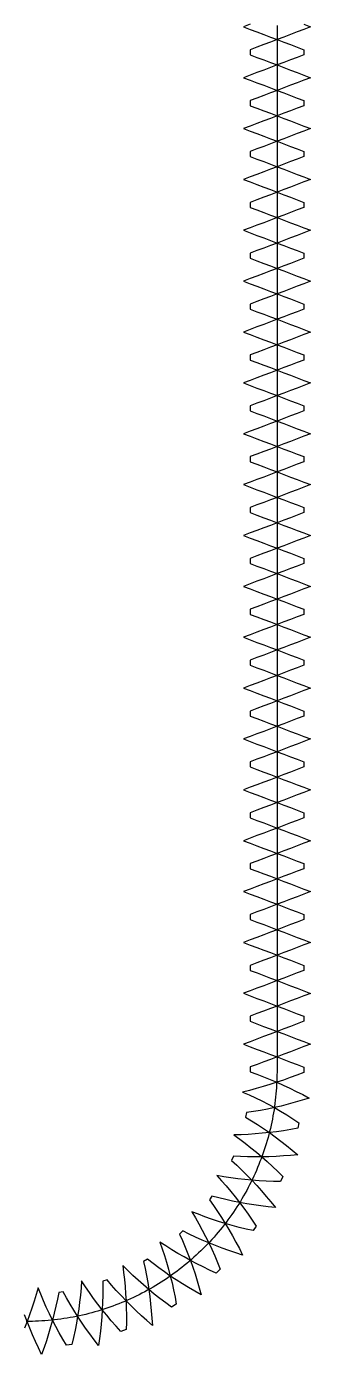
# Model space of a CAD drawing. Header units: metres. Extents: x -142 to 142, y -17 to 142.
# Drawn here: x 0 to 17, y -17 to 62.5 of the extents above; entities that cross this region are included whole.
import ezdxf

# ---------------------------------------------------------------- set-up
doc = ezdxf.new("R2010")
doc.units = ezdxf.units.M
for name, color, linetype in [('contour', 1, 'Continuous'), ('inner', 5, 'Continuous'), ('outer', 3, 'Continuous')]:
    doc.layers.add(name, color=color, linetype=linetype)

msp = doc.modelspace()

# ---------------------------------------------------------------- linework, layer by layer
at = {"layer": 'contour'}
msp.add_lwpolyline([(15, 62.568), (15, 62.379), (15, 62.189), (15, 61.999), (15, 61.809), (15, 61.619), (15, 61.43), (15, 61.24), (15, 61.05), (15, 60.86), (15, 60.671), (15, 60.481), (15, 60.291), (15, 60.101), (15, 59.911), (15, 59.722), (15, 59.532), (15, 59.342), (15, 59.152), (15, 58.963), (15, 58.773), (15, 58.583), (15, 58.393), (15, 58.203), (15, 58.014), (15, 57.824), (15, 57.634), (15, 57.444), (15, 57.255), (15, 57.065), (15, 56.875), (15, 56.685), (15, 56.495), (15, 56.306), (15, 56.116), (15, 55.926), (15, 55.736), (15, 55.546), (15, 55.357), (15, 55.167), (15, 54.977), (15, 54.787), (15, 54.598), (15, 54.408), (15, 54.218), (15, 54.028), (15, 53.838), (15, 53.649), (15, 53.459), (15, 53.269), (15, 53.079), (15, 52.89), (15, 52.7), (15, 52.51), (15, 52.32), (15, 52.13), (15, 51.941), (15, 51.751), (15, 51.561), (15, 51.371), (15, 51.182), (15, 50.992), (15, 50.802), (15, 50.612), (15, 50.422), (15, 50.233), (15, 50.043), (15, 49.853), (15, 49.663), (15, 49.474), (15, 49.284), (15, 49.094), (15, 48.904), (15, 48.714), (15, 48.525), (15, 48.335), (15, 48.145), (15, 47.955), (15, 47.766), (15, 47.576), (15, 47.386), (15, 47.196), (15, 47.006), (15, 46.817), (15, 46.627), (15, 46.437), (15, 46.247), (15, 46.058), (15, 45.868), (15, 45.678), (15, 45.488), (15, 45.298), (15, 45.109), (15, 44.919), (15, 44.729), (15, 44.539), (15, 44.35), (15, 44.16), (15, 43.97), (15, 43.78), (15, 43.59), (15, 43.401), (15, 43.211), (15, 43.021), (15, 42.831), (15, 42.642), (15, 42.452), (15, 42.262), (15, 42.072), (15, 41.882), (15, 41.693), (15, 41.503), (15, 41.313), (15, 41.123), (15, 40.934), (15, 40.744), (15, 40.554), (15, 40.364), (15, 40.174), (15, 39.985), (15, 39.795), (15, 39.605), (15, 39.415), (15, 39.226), (15, 39.036), (15, 38.846), (15, 38.656), (15, 38.466), (15, 38.277), (15, 38.087), (15, 37.897), (15, 37.707), (15, 37.517), (15, 37.328), (15, 37.138), (15, 36.948), (15, 36.758), (15, 36.569), (15, 36.379), (15, 36.189), (15, 35.999), (15, 35.809), (15, 35.62), (15, 35.43), (15, 35.24), (15, 35.05), (15, 34.861), (15, 34.671), (15, 34.481), (15, 34.291), (15, 34.101), (15, 33.912), (15, 33.722), (15, 33.532), (15, 33.342), (15, 33.153), (15, 32.963), (15, 32.773), (15, 32.583), (15, 32.393), (15, 32.204), (15, 32.014), (15, 31.824), (15, 31.634), (15, 31.445), (15, 31.255), (15, 31.065), (15, 30.875), (15, 30.685), (15, 30.496), (15, 30.306), (15, 30.116), (15, 29.926), (15, 29.737), (15, 29.547), (15, 29.357), (15, 29.167), (15, 28.977), (15, 28.788), (15, 28.598), (15, 28.408), (15, 28.218), (15, 28.029), (15, 27.839), (15, 27.649), (15, 27.459), (15, 27.269), (15, 27.08), (15, 26.89), (15, 26.7), (15, 26.51), (15, 26.321), (15, 26.131), (15, 25.941), (15, 25.751), (15, 25.561), (15, 25.372), (15, 25.182), (15, 24.992), (15, 24.802), (15, 24.613), (15, 24.423), (15, 24.233), (15, 24.043), (15, 23.853), (15, 23.664), (15, 23.474), (15, 23.284), (15, 23.094), (15, 22.905), (15, 22.715), (15, 22.525), (15, 22.335), (15, 22.145), (15, 21.956), (15, 21.766), (15, 21.576), (15, 21.386), (15, 21.197), (15, 21.007), (15, 20.817), (15, 20.627), (15, 20.437), (15, 20.248), (15, 20.058), (15, 19.868), (15, 19.678), (15, 19.489), (15, 19.299), (15, 19.109), (15, 18.919), (15, 18.729), (15, 18.54), (15, 18.35), (15, 18.16), (15, 17.97), (15, 17.78), (15, 17.591), (15, 17.401), (15, 17.211), (15, 17.021), (15, 16.832), (15, 16.642), (15, 16.452), (15, 16.262), (15, 16.072), (15, 15.883), (15, 15.693), (15, 15.503), (15, 15.313), (15, 15.124), (15, 14.934), (15, 14.744), (15, 14.554), (15, 14.364), (15, 14.175), (15, 13.985), (15, 13.795), (15, 13.605), (15, 13.416), (15, 13.226), (15, 13.036), (15, 12.846), (15, 12.656), (15, 12.467), (15, 12.277), (15, 12.087), (15, 11.897), (15, 11.708), (15, 11.518), (15, 11.328), (15, 11.138), (15, 10.948), (15, 10.759), (15, 10.569), (15, 10.379), (15, 10.189), (15, 10), (15, 9.81), (15, 9.62), (15, 9.43), (15, 9.24), (15, 9.051), (15, 8.861), (15, 8.671), (15, 8.481), (15, 8.292), (15, 8.102), (15, 7.912), (15, 7.722), (15, 7.532), (15, 7.343), (15, 7.153), (15, 6.963), (15, 6.773), (15, 6.583), (15, 6.394), (15.001, 6.204), (15.001, 6.014), (15.001, 5.824), (15.001, 5.635), (15.001, 5.445), (15.001, 5.255), (15, 5.065), (15, 4.875), (15, 4.686), (15, 4.496), (15, 4.306), (14.999, 4.117), (14.999, 3.927), (14.999, 3.737), (14.999, 3.547), (14.998, 3.358), (14.998, 3.168), (14.998, 2.978), (14.998, 2.788), (14.998, 2.599), (14.998, 2.409), (14.998, 2.219), (14.998, 2.029), (14.999, 1.839), (14.999, 1.649), (15, 1.46), (15.001, 1.27), (15.002, 1.08), (15.003, 0.89), (15.003, 0.7), (15.003, 0.51), (15.002, 0.32), (15.001, 0.13), (14.998, -0.06), (14.994, -0.25), (14.989, -0.439), (14.982, -0.629), (14.973, -0.818), (14.962, -1.007), (14.95, -1.197), (14.935, -1.385), (14.917, -1.574), (14.897, -1.762), (14.874, -1.951), (14.849, -2.139), (14.821, -2.326), (14.791, -2.513), (14.758, -2.7), (14.722, -2.887), (14.685, -3.073), (14.644, -3.258), (14.602, -3.443), (14.557, -3.628), (14.509, -3.812), (14.459, -3.995), (14.407, -4.178), (14.353, -4.36), (14.296, -4.541), (14.237, -4.722), (14.176, -4.901), (14.113, -5.08), (14.047, -5.258), (13.98, -5.436), (13.91, -5.612), (13.838, -5.788), (13.763, -5.962), (13.687, -6.136), (13.608, -6.309), (13.527, -6.48), (13.444, -6.651), (13.359, -6.821), (13.272, -6.989), (13.183, -7.156), (13.091, -7.323), (12.998, -7.488), (12.902, -7.651), (12.804, -7.814), (12.704, -7.975), (12.602, -8.135), (12.498, -8.294), (12.392, -8.452), (12.284, -8.608), (12.175, -8.763), (12.063, -8.916), (11.949, -9.068), (11.833, -9.218), (11.716, -9.367), (11.596, -9.515), (11.475, -9.661), (11.352, -9.805), (11.227, -9.948), (11.1, -10.089), (10.971, -10.229), (10.841, -10.367), (10.709, -10.503), (10.575, -10.638), (10.44, -10.771), (10.303, -10.902), (10.164, -11.031), (10.024, -11.159), (9.882, -11.285), (9.738, -11.409), (9.593, -11.531), (9.446, -11.652), (9.298, -11.77), (9.149, -11.887), (8.997, -12.002), (8.845, -12.115), (8.691, -12.226), (8.536, -12.335), (8.379, -12.442), (8.221, -12.547), (8.061, -12.65), (7.901, -12.751), (7.739, -12.85), (7.576, -12.946), (7.411, -13.041), (7.246, -13.134), (7.079, -13.225), (6.911, -13.313), (6.742, -13.399), (6.572, -13.484), (6.401, -13.566), (6.229, -13.646), (6.055, -13.723), (5.881, -13.799), (5.706, -13.872), (5.53, -13.943), (5.353, -14.012), (5.176, -14.079), (4.997, -14.143), (4.818, -14.205), (4.638, -14.265), (4.457, -14.323), (4.275, -14.378), (4.093, -14.431), (3.91, -14.481), (3.727, -14.53), (3.543, -14.576), (3.358, -14.619), (3.173, -14.661), (2.987, -14.7), (2.801, -14.736), (2.614, -14.77), (2.427, -14.802), (2.24, -14.832), (2.052, -14.859), (1.864, -14.884), (1.675, -14.906), (1.486, -14.926), (1.297, -14.944), (1.108, -14.959), (0.919, -14.972), (0.729, -14.982), (0.54, -14.99), (0.35, -14.996), (0.16, -14.999), (-0.029, -15)], dxfattribs=at)
at = {"layer": 'inner'}
msp.add_lwpolyline([(16.6, 62.647), (17, 62.494), (16.6, 62.342), (16.2, 62.19), (15.8, 62.038), (15.4, 61.885), (15, 61.733), (14.6, 61.581), (14.2, 61.429), (13.8, 61.276), (13.4, 61.124), (13.4, 60.82), (13.8, 60.667), (14.2, 60.515), (14.6, 60.363), (15, 60.211), (15.4, 60.058), (15.8, 59.906), (16.2, 59.754), (16.6, 59.602), (17, 59.449), (16.6, 59.297), (16.2, 59.145), (15.8, 58.993), (15.4, 58.84), (15, 58.688), (14.6, 58.536), (14.2, 58.384), (13.8, 58.231), (13.4, 58.079), (13.4, 57.775), (13.8, 57.622), (14.2, 57.47), (14.6, 57.318), (15, 57.166), (15.4, 57.013), (15.8, 56.861), (16.2, 56.709), (16.6, 56.557), (17, 56.404), (16.6, 56.252), (16.2, 56.1), (15.8, 55.948), (15.4, 55.796), (15, 55.643), (14.6, 55.491), (14.2, 55.339), (13.8, 55.187), (13.4, 55.034), (13.4, 54.73), (13.8, 54.578), (14.2, 54.425), (14.6, 54.273), (15, 54.121), (15.4, 53.969), (15.8, 53.816), (16.2, 53.664), (16.6, 53.512), (17, 53.36), (16.6, 53.207), (16.2, 53.055), (15.8, 52.903), (15.4, 52.751), (15, 52.598), (14.6, 52.446), (14.2, 52.294), (13.8, 52.142), (13.4, 51.989), (13.4, 51.685), (13.8, 51.533), (14.2, 51.38), (14.6, 51.228), (15, 51.076), (15.4, 50.924), (15.8, 50.771), (16.2, 50.619), (16.6, 50.467), (17, 50.315), (16.6, 50.162), (16.2, 50.01), (15.8, 49.858), (15.4, 49.706), (15, 49.553), (14.6, 49.401), (14.2, 49.249), (13.8, 49.097), (13.4, 48.944), (13.4, 48.64), (13.8, 48.488), (14.2, 48.335), (14.6, 48.183), (15, 48.031), (15.4, 47.879), (15.8, 47.727), (16.2, 47.574), (16.6, 47.422), (17, 47.27), (16.6, 47.118), (16.2, 46.965), (15.8, 46.813), (15.4, 46.661), (15, 46.509), (14.6, 46.356), (14.2, 46.204), (13.8, 46.052), (13.4, 45.9), (13.4, 45.595), (13.8, 45.443), (14.2, 45.291), (14.6, 45.138), (15, 44.986), (15.4, 44.834), (15.8, 44.682), (16.2, 44.529), (16.6, 44.377), (17, 44.225), (16.6, 44.073), (16.2, 43.92), (15.8, 43.768), (15.4, 43.616), (15, 43.464), (14.6, 43.311), (14.2, 43.159), (13.8, 43.007), (13.4, 42.855), (13.4, 42.55), (13.8, 42.398), (14.2, 42.246), (14.6, 42.093), (15, 41.941), (15.4, 41.789), (15.8, 41.637), (16.2, 41.484), (16.6, 41.332), (17, 41.18), (16.6, 41.028), (16.2, 40.875), (15.8, 40.723), (15.4, 40.571), (15, 40.419), (14.6, 40.266), (14.2, 40.114), (13.8, 39.962), (13.4, 39.81), (13.4, 39.505), (13.8, 39.353), (14.2, 39.201), (14.6, 39.049), (15, 38.896), (15.4, 38.744), (15.8, 38.592), (16.2, 38.44), (16.6, 38.287), (17, 38.135), (16.6, 37.983), (16.2, 37.831), (15.8, 37.678), (15.4, 37.526), (15, 37.374), (14.6, 37.222), (14.2, 37.069), (13.8, 36.917), (13.4, 36.765), (13.4, 36.46), (13.8, 36.308), (14.2, 36.156), (14.6, 36.004), (15, 35.851), (15.4, 35.699), (15.8, 35.547), (16.2, 35.395), (16.6, 35.242), (17, 35.09), (16.6, 34.938), (16.2, 34.786), (15.8, 34.633), (15.4, 34.481), (15, 34.329), (14.6, 34.177), (14.2, 34.024), (13.8, 33.872), (13.4, 33.72), (13.4, 33.415), (13.8, 33.263), (14.2, 33.111), (14.6, 32.959), (15, 32.806), (15.4, 32.654), (15.8, 32.502), (16.2, 32.35), (16.6, 32.198), (17, 32.045), (16.6, 31.893), (16.2, 31.741), (15.8, 31.589), (15.4, 31.436), (15, 31.284), (14.6, 31.132), (14.2, 30.98), (13.8, 30.827), (13.4, 30.675), (13.4, 30.371), (13.8, 30.218), (14.2, 30.066), (14.6, 29.914), (15, 29.762), (15.4, 29.609), (15.8, 29.457), (16.2, 29.305), (16.6, 29.153), (17, 29), (16.6, 28.848), (16.2, 28.696), (15.8, 28.544), (15.4, 28.391), (15, 28.239), (14.6, 28.087), (14.2, 27.935), (13.8, 27.782), (13.4, 27.63), (13.4, 27.326), (13.8, 27.173), (14.2, 27.021), (14.6, 26.869), (15, 26.717), (15.4, 26.564), (15.8, 26.412), (16.2, 26.26), (16.6, 26.108), (17, 25.955), (16.6, 25.803), (16.2, 25.651), (15.8, 25.499), (15.4, 25.346), (15, 25.194), (14.6, 25.042), (14.2, 24.89), (13.8, 24.737), (13.4, 24.585), (13.4, 24.281), (13.8, 24.129), (14.2, 23.976), (14.6, 23.824), (15, 23.672), (15.4, 23.52), (15.8, 23.367), (16.2, 23.215), (16.6, 23.063), (17, 22.911), (16.6, 22.758), (16.2, 22.606), (15.8, 22.454), (15.4, 22.302), (15, 22.149), (14.6, 21.997), (14.2, 21.845), (13.8, 21.693), (13.4, 21.54), (13.4, 21.236), (13.8, 21.084), (14.2, 20.931), (14.6, 20.779), (15, 20.627), (15.4, 20.475), (15.8, 20.322), (16.2, 20.17), (16.6, 20.018), (17, 19.866), (16.6, 19.713), (16.2, 19.561), (15.8, 19.409), (15.4, 19.257), (15, 19.104), (14.6, 18.952), (14.2, 18.8), (13.8, 18.648), (13.4, 18.495), (13.4, 18.191), (13.8, 18.039), (14.2, 17.886), (14.6, 17.734), (15, 17.582), (15.4, 17.43), (15.8, 17.277), (16.2, 17.125), (16.6, 16.973), (17, 16.821), (16.6, 16.668), (16.2, 16.516), (15.8, 16.364), (15.4, 16.212), (15, 16.06), (14.6, 15.907), (14.2, 15.755), (13.8, 15.603), (13.4, 15.451), (13.4, 15.146), (13.8, 14.994), (14.2, 14.842), (14.6, 14.689), (15, 14.537), (15.4, 14.385), (15.8, 14.233), (16.2, 14.08), (16.6, 13.928), (17, 13.776), (16.6, 13.624), (16.2, 13.471), (15.8, 13.319), (15.4, 13.167), (15, 13.015), (14.6, 12.862), (14.2, 12.71), (13.8, 12.558), (13.4, 12.406), (13.4, 12.101), (13.8, 11.949), (14.2, 11.797), (14.6, 11.644), (15, 11.492), (15.4, 11.34), (15.8, 11.188), (16.2, 11.035), (16.6, 10.883), (17, 10.731), (16.6, 10.579), (16.2, 10.426), (15.8, 10.274), (15.4, 10.122), (15, 9.97), (14.6, 9.818), (14.2, 9.665), (13.8, 9.513), (13.4, 9.361), (13.4, 9.056), (13.8, 8.904), (14.2, 8.752), (14.6, 8.599), (15, 8.447), (15.4, 8.295), (15.8, 8.143), (16.2, 7.991), (16.6, 7.839), (17, 7.687), (16.6, 7.534), (16.2, 7.382), (15.8, 7.23), (15.4, 7.077), (15, 6.925), (14.6, 6.772), (14.2, 6.62), (13.8, 6.468), (13.401, 6.315), (13.401, 6.011), (13.801, 5.859), (14.201, 5.707), (14.601, 5.555), (15.001, 5.402), (15.401, 5.25), (15.801, 5.097), (16.2, 4.945), (16.6, 4.792), (17, 4.639), (16.6, 4.487), (16.2, 4.335), (15.8, 4.183), (15.399, 4.032), (14.999, 3.88), (14.599, 3.728), (14.199, 3.577), (13.798, 3.425), (13.398, 3.273), (13.398, 2.968), (13.798, 2.815), (14.198, 2.662), (14.598, 2.51), (14.998, 2.357), (15.398, 2.206), (15.798, 2.054), (16.198, 1.904), (16.599, 1.754), (16.999, 1.604), (16.6, 1.451), (16.201, 1.298), (15.802, 1.143), (15.402, 0.989), (15.003, 0.835), (14.603, 0.682), (14.203, 0.532), (13.802, 0.385), (13.401, 0.24), (13.398, -0.05), (13.795, -0.202), (14.191, -0.359), (14.585, -0.52), (14.979, -0.687), (15.371, -0.86), (15.762, -1.04), (16.15, -1.228), (16.537, -1.423), (16.921, -1.626), (16.507, -1.759), (16.091, -1.884), (15.674, -2), (15.257, -2.105), (14.84, -2.202), (14.422, -2.291), (14.004, -2.37), (13.585, -2.44), (13.167, -2.503), (13.113, -2.77), (13.475, -2.988), (13.833, -3.215), (14.188, -3.451), (14.539, -3.694), (14.887, -3.944), (15.232, -4.203), (15.572, -4.469), (15.909, -4.741), (16.242, -5.019), (15.81, -5.06), (15.378, -5.095), (14.946, -5.121), (14.517, -5.138), (14.088, -5.148), (13.661, -5.149), (13.235, -5.143), (12.811, -5.127), (12.388, -5.105), (12.281, -5.358), (12.592, -5.644), (12.898, -5.939), (13.198, -6.24), (13.494, -6.549), (13.785, -6.863), (14.072, -7.185), (14.352, -7.514), (14.628, -7.847), (14.898, -8.187), (14.466, -8.141), (14.036, -8.089), (13.608, -8.029), (13.183, -7.96), (12.762, -7.883), (12.343, -7.798), (11.927, -7.706), (11.515, -7.605), (11.106, -7.498), (10.95, -7.724), (11.196, -8.067), (11.436, -8.417), (11.67, -8.773), (11.897, -9.135), (12.119, -9.502), (12.334, -9.875), (12.542, -10.253), (12.745, -10.636), (12.941, -11.024), (12.527, -10.891), (12.117, -10.753), (11.71, -10.607), (11.308, -10.454), (10.91, -10.293), (10.517, -10.126), (10.128, -9.952), (9.745, -9.771), (9.366, -9.583), (9.168, -9.772), (9.34, -10.159), (9.504, -10.55), (9.661, -10.946), (9.811, -11.346), (9.954, -11.75), (10.09, -12.158), (10.218, -12.571), (10.339, -12.987), (10.453, -13.406), (10.074, -13.193), (9.7, -12.975), (9.331, -12.75), (8.968, -12.519), (8.611, -12.282), (8.26, -12.039), (7.914, -11.79), (7.575, -11.535), (7.242, -11.274), (7.01, -11.42), (7.1, -11.833), (7.182, -12.25), (7.256, -12.669), (7.322, -13.091), (7.381, -13.516), (7.432, -13.943), (7.474, -14.373), (7.508, -14.805), (7.535, -15.238), (7.207, -14.953), (6.885, -14.664), (6.569, -14.37), (6.26, -14.07), (5.958, -13.766), (5.663, -13.457), (5.374, -13.143), (5.094, -12.825), (4.821, -12.503), (4.564, -12.599), (4.568, -13.022), (4.565, -13.446), (4.553, -13.872), (4.533, -14.298), (4.505, -14.726), (4.469, -15.155), (4.423, -15.584), (4.369, -16.015), (4.308, -16.445), (4.045, -16.099), (3.788, -15.751), (3.537, -15.399), (3.295, -15.043), (3.061, -14.684), (2.834, -14.322), (2.614, -13.957), (2.403, -13.589), (2.201, -13.218), (1.93, -13.26), (1.849, -13.675), (1.76, -14.09), (1.663, -14.505), (1.557, -14.919), (1.443, -15.332), (1.322, -15.744), (1.191, -16.156), (1.051, -16.567), (0.904, -16.976), (0.716, -16.584), (0.535, -16.191), (0.36, -15.796), (0.195, -15.399), (0.038, -15), (-0.112, -14.599)], dxfattribs=at)
at = {"layer": 'outer'}
msp.add_lwpolyline([(13.4, 62.647), (13, 62.494), (13.4, 62.342), (13.8, 62.19), (14.2, 62.038), (14.6, 61.885), (15, 61.733), (15.4, 61.581), (15.8, 61.429), (16.2, 61.276), (16.6, 61.124), (16.6, 60.82), (16.2, 60.667), (15.8, 60.515), (15.4, 60.363), (15, 60.211), (14.6, 60.058), (14.2, 59.906), (13.8, 59.754), (13.4, 59.602), (13, 59.449), (13.4, 59.297), (13.8, 59.145), (14.2, 58.993), (14.6, 58.84), (15, 58.688), (15.4, 58.536), (15.8, 58.384), (16.2, 58.231), (16.6, 58.079), (16.6, 57.775), (16.2, 57.622), (15.8, 57.47), (15.4, 57.318), (15, 57.166), (14.6, 57.013), (14.2, 56.861), (13.8, 56.709), (13.4, 56.557), (13, 56.404), (13.4, 56.252), (13.8, 56.1), (14.2, 55.948), (14.6, 55.796), (15, 55.643), (15.4, 55.491), (15.8, 55.339), (16.2, 55.187), (16.6, 55.034), (16.6, 54.73), (16.2, 54.578), (15.8, 54.425), (15.4, 54.273), (15, 54.121), (14.6, 53.969), (14.2, 53.816), (13.8, 53.664), (13.4, 53.512), (13, 53.36), (13.4, 53.207), (13.8, 53.055), (14.2, 52.903), (14.6, 52.751), (15, 52.598), (15.4, 52.446), (15.8, 52.294), (16.2, 52.142), (16.6, 51.989), (16.6, 51.685), (16.2, 51.533), (15.8, 51.38), (15.4, 51.228), (15, 51.076), (14.6, 50.924), (14.2, 50.771), (13.8, 50.619), (13.4, 50.467), (13, 50.315), (13.4, 50.162), (13.8, 50.01), (14.2, 49.858), (14.6, 49.706), (15, 49.553), (15.4, 49.401), (15.8, 49.249), (16.2, 49.097), (16.6, 48.944), (16.6, 48.64), (16.2, 48.488), (15.8, 48.335), (15.4, 48.183), (15, 48.031), (14.6, 47.879), (14.2, 47.727), (13.8, 47.574), (13.4, 47.422), (13, 47.27), (13.4, 47.118), (13.8, 46.965), (14.2, 46.813), (14.6, 46.661), (15, 46.509), (15.4, 46.356), (15.8, 46.204), (16.2, 46.052), (16.6, 45.9), (16.6, 45.595), (16.2, 45.443), (15.8, 45.291), (15.4, 45.138), (15, 44.986), (14.6, 44.834), (14.2, 44.682), (13.8, 44.529), (13.4, 44.377), (13, 44.225), (13.4, 44.073), (13.8, 43.92), (14.2, 43.768), (14.6, 43.616), (15, 43.464), (15.4, 43.311), (15.8, 43.159), (16.2, 43.007), (16.6, 42.855), (16.6, 42.55), (16.2, 42.398), (15.8, 42.246), (15.4, 42.093), (15, 41.941), (14.6, 41.789), (14.2, 41.637), (13.8, 41.484), (13.4, 41.332), (13, 41.18), (13.4, 41.028), (13.8, 40.875), (14.2, 40.723), (14.6, 40.571), (15, 40.419), (15.4, 40.266), (15.8, 40.114), (16.2, 39.962), (16.6, 39.81), (16.6, 39.505), (16.2, 39.353), (15.8, 39.201), (15.4, 39.049), (15, 38.896), (14.6, 38.744), (14.2, 38.592), (13.8, 38.44), (13.4, 38.287), (13, 38.135), (13.4, 37.983), (13.8, 37.831), (14.2, 37.678), (14.6, 37.526), (15, 37.374), (15.4, 37.222), (15.8, 37.069), (16.2, 36.917), (16.6, 36.765), (16.6, 36.46), (16.2, 36.308), (15.8, 36.156), (15.4, 36.004), (15, 35.851), (14.6, 35.699), (14.2, 35.547), (13.8, 35.395), (13.4, 35.242), (13, 35.09), (13.4, 34.938), (13.8, 34.786), (14.2, 34.633), (14.6, 34.481), (15, 34.329), (15.4, 34.177), (15.8, 34.024), (16.2, 33.872), (16.6, 33.72), (16.6, 33.415), (16.2, 33.263), (15.8, 33.111), (15.4, 32.959), (15, 32.806), (14.6, 32.654), (14.2, 32.502), (13.8, 32.35), (13.4, 32.198), (13, 32.045), (13.4, 31.893), (13.8, 31.741), (14.2, 31.589), (14.6, 31.436), (15, 31.284), (15.4, 31.132), (15.8, 30.98), (16.2, 30.827), (16.6, 30.675), (16.6, 30.371), (16.2, 30.218), (15.8, 30.066), (15.4, 29.914), (15, 29.762), (14.6, 29.609), (14.2, 29.457), (13.8, 29.305), (13.4, 29.153), (13, 29), (13.4, 28.848), (13.8, 28.696), (14.2, 28.544), (14.6, 28.391), (15, 28.239), (15.4, 28.087), (15.8, 27.935), (16.2, 27.782), (16.6, 27.63), (16.6, 27.326), (16.2, 27.173), (15.8, 27.021), (15.4, 26.869), (15, 26.717), (14.6, 26.564), (14.2, 26.412), (13.8, 26.26), (13.4, 26.108), (13, 25.955), (13.4, 25.803), (13.8, 25.651), (14.2, 25.499), (14.6, 25.346), (15, 25.194), (15.4, 25.042), (15.8, 24.89), (16.2, 24.737), (16.6, 24.585), (16.6, 24.281), (16.2, 24.129), (15.8, 23.976), (15.4, 23.824), (15, 23.672), (14.6, 23.52), (14.2, 23.367), (13.8, 23.215), (13.4, 23.063), (13, 22.911), (13.4, 22.758), (13.8, 22.606), (14.2, 22.454), (14.6, 22.302), (15, 22.149), (15.4, 21.997), (15.8, 21.845), (16.2, 21.693), (16.6, 21.54), (16.6, 21.236), (16.2, 21.084), (15.8, 20.931), (15.4, 20.779), (15, 20.627), (14.6, 20.475), (14.2, 20.322), (13.8, 20.17), (13.4, 20.018), (13, 19.866), (13.4, 19.713), (13.8, 19.561), (14.2, 19.409), (14.6, 19.257), (15, 19.104), (15.4, 18.952), (15.8, 18.8), (16.2, 18.648), (16.6, 18.495), (16.6, 18.191), (16.2, 18.039), (15.8, 17.886), (15.4, 17.734), (15, 17.582), (14.6, 17.43), (14.2, 17.277), (13.8, 17.125), (13.4, 16.973), (13, 16.821), (13.4, 16.669), (13.8, 16.516), (14.2, 16.364), (14.6, 16.212), (15, 16.06), (15.4, 15.907), (15.8, 15.755), (16.2, 15.603), (16.6, 15.451), (16.6, 15.146), (16.2, 14.994), (15.8, 14.842), (15.4, 14.689), (15, 14.537), (14.6, 14.385), (14.2, 14.233), (13.8, 14.08), (13.4, 13.928), (13, 13.776), (13.4, 13.624), (13.8, 13.471), (14.2, 13.319), (14.6, 13.167), (15, 13.015), (15.4, 12.862), (15.8, 12.71), (16.2, 12.558), (16.6, 12.406), (16.6, 12.101), (16.2, 11.949), (15.8, 11.797), (15.4, 11.644), (15, 11.492), (14.6, 11.34), (14.2, 11.188), (13.8, 11.035), (13.4, 10.883), (13, 10.731), (13.4, 10.579), (13.8, 10.427), (14.2, 10.274), (14.6, 10.122), (15, 9.97), (15.4, 9.817), (15.8, 9.665), (16.2, 9.513), (16.6, 9.361), (16.6, 9.056), (16.2, 8.904), (15.8, 8.752), (15.4, 8.6), (15, 8.447), (14.6, 8.295), (14.2, 8.143), (13.8, 7.99), (13.4, 7.838), (13, 7.685), (13.4, 7.533), (13.8, 7.381), (14.2, 7.229), (14.6, 7.077), (15, 6.925), (15.4, 6.773), (15.8, 6.621), (16.2, 6.469), (16.601, 6.316), (16.601, 6.012), (16.201, 5.859), (15.801, 5.707), (15.401, 5.555), (15.001, 5.402), (14.601, 5.25), (14.201, 5.098), (13.8, 4.946), (13.4, 4.795), (13, 4.643), (13.4, 4.491), (13.8, 4.338), (14.2, 4.186), (14.599, 4.033), (14.999, 3.88), (15.399, 3.727), (15.799, 3.574), (16.198, 3.421), (16.598, 3.269), (16.598, 2.965), (16.198, 2.814), (15.798, 2.662), (15.398, 2.51), (14.998, 2.357), (14.598, 2.205), (14.198, 2.051), (13.798, 1.898), (13.399, 1.743), (12.999, 1.589), (13.4, 1.437), (13.801, 1.286), (14.202, 1.136), (14.602, 0.986), (15.003, 0.835), (15.403, 0.683), (15.803, 0.529), (16.202, 0.372), (16.601, 0.212), (16.597, -0.107), (16.194, -0.259), (15.79, -0.407), (15.385, -0.55), (14.979, -0.687), (14.572, -0.819), (14.165, -0.942), (13.756, -1.059), (13.347, -1.167), (12.937, -1.268), (13.323, -1.438), (13.706, -1.615), (14.087, -1.802), (14.464, -1.998), (14.84, -2.202), (15.212, -2.415), (15.581, -2.636), (15.947, -2.866), (16.31, -3.103), (16.244, -3.433), (15.817, -3.512), (15.391, -3.582), (14.965, -3.642), (14.539, -3.694), (14.114, -3.739), (13.69, -3.774), (13.267, -3.801), (12.844, -3.821), (12.422, -3.834), (12.763, -4.083), (13.1, -4.338), (13.434, -4.6), (13.763, -4.871), (14.088, -5.148), (14.41, -5.431), (14.726, -5.723), (15.038, -6.021), (15.347, -6.325), (15.216, -6.633), (14.783, -6.625), (14.351, -6.608), (13.922, -6.582), (13.494, -6.549), (13.069, -6.508), (12.646, -6.458), (12.226, -6.4), (11.808, -6.335), (11.392, -6.263), (11.676, -6.575), (11.956, -6.892), (12.23, -7.215), (12.499, -7.546), (12.762, -7.883), (13.019, -8.225), (13.271, -8.574), (13.517, -8.93), (13.757, -9.29), (13.567, -9.566), (13.144, -9.47), (12.724, -9.367), (12.309, -9.254), (11.897, -9.135), (11.489, -9.009), (11.085, -8.875), (10.685, -8.733), (10.289, -8.585), (9.896, -8.43), (10.111, -8.793), (10.321, -9.16), (10.525, -9.532), (10.721, -9.91), (10.91, -10.293), (11.094, -10.681), (11.27, -11.073), (11.439, -11.471), (11.601, -11.873), (11.359, -12.104), (10.965, -11.925), (10.575, -11.739), (10.19, -11.546), (9.811, -11.346), (9.437, -11.14), (9.068, -10.928), (8.705, -10.708), (8.347, -10.483), (7.993, -10.252), (8.131, -10.651), (8.262, -11.053), (8.387, -11.459), (8.503, -11.868), (8.611, -12.282), (8.713, -12.698), (8.806, -13.118), (8.892, -13.542), (8.969, -13.968), (8.686, -14.146), (8.336, -13.891), (7.991, -13.63), (7.653, -13.363), (7.322, -13.091), (6.997, -12.814), (6.678, -12.531), (6.367, -12.243), (6.062, -11.95), (5.763, -11.653), (5.817, -12.071), (5.864, -12.492), (5.904, -12.914), (5.935, -13.339), (5.958, -13.766), (5.974, -14.194), (5.981, -14.624), (5.979, -15.056), (5.969, -15.489), (5.655, -15.607), (5.364, -15.286), (5.079, -14.961), (4.802, -14.632), (4.533, -14.298), (4.27, -13.961), (4.015, -13.62), (3.768, -13.276), (3.529, -12.927), (3.295, -12.575), (3.264, -12.996), (3.225, -13.418), (3.179, -13.84), (3.124, -14.262), (3.061, -14.684), (2.989, -15.107), (2.91, -15.529), (2.821, -15.952), (2.723, -16.375), (2.392, -16.426), (2.173, -16.053), (1.959, -15.678), (1.754, -15.3), (1.557, -14.919), (1.368, -14.535), (1.186, -14.15), (1.014, -13.763), (0.85, -13.373), (0.693, -12.981), (0.577, -13.387), (0.454, -13.792), (0.324, -14.196), (0.185, -14.599), (0.038, -15), (-0.118, -15.399)], dxfattribs=at)

doc.saveas('drawing.dxf')
